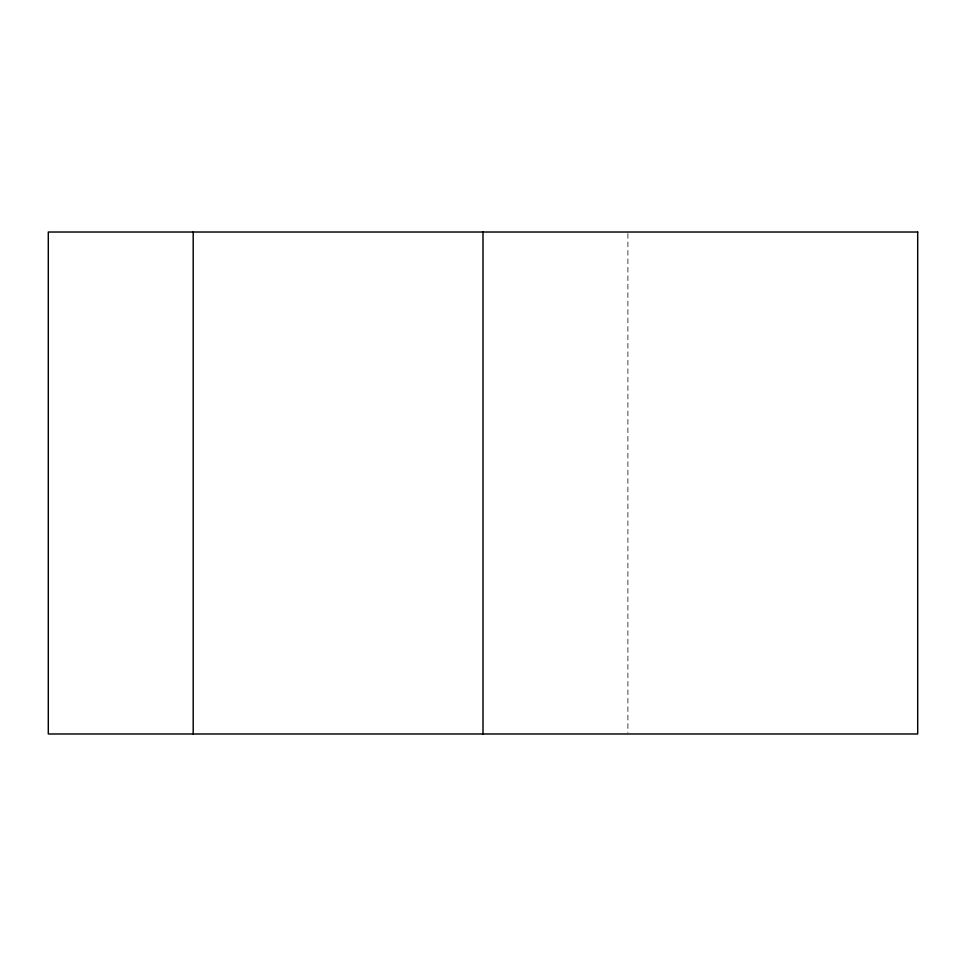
<?xml version="1.0" encoding="UTF-8"?>
<svg xmlns="http://www.w3.org/2000/svg" width="966" height="966" viewBox="0 0 966 966"><rect width="100%" height="100%" fill="white"/><g stroke="black" fill="none" stroke-linecap="round" stroke-linejoin="round"><path stroke-width="0.72" stroke-dasharray="4.83 3.62" d="M627.9 233.531L627.9 732.47"/><path stroke-width="1.45" d="M483 232.021L483 733.979M193.2 232.021L193.2 733.979M917.7 232.021L48.3 232.021L48.3 733.979L917.7 733.979L917.7 232.021"/></g></svg>
